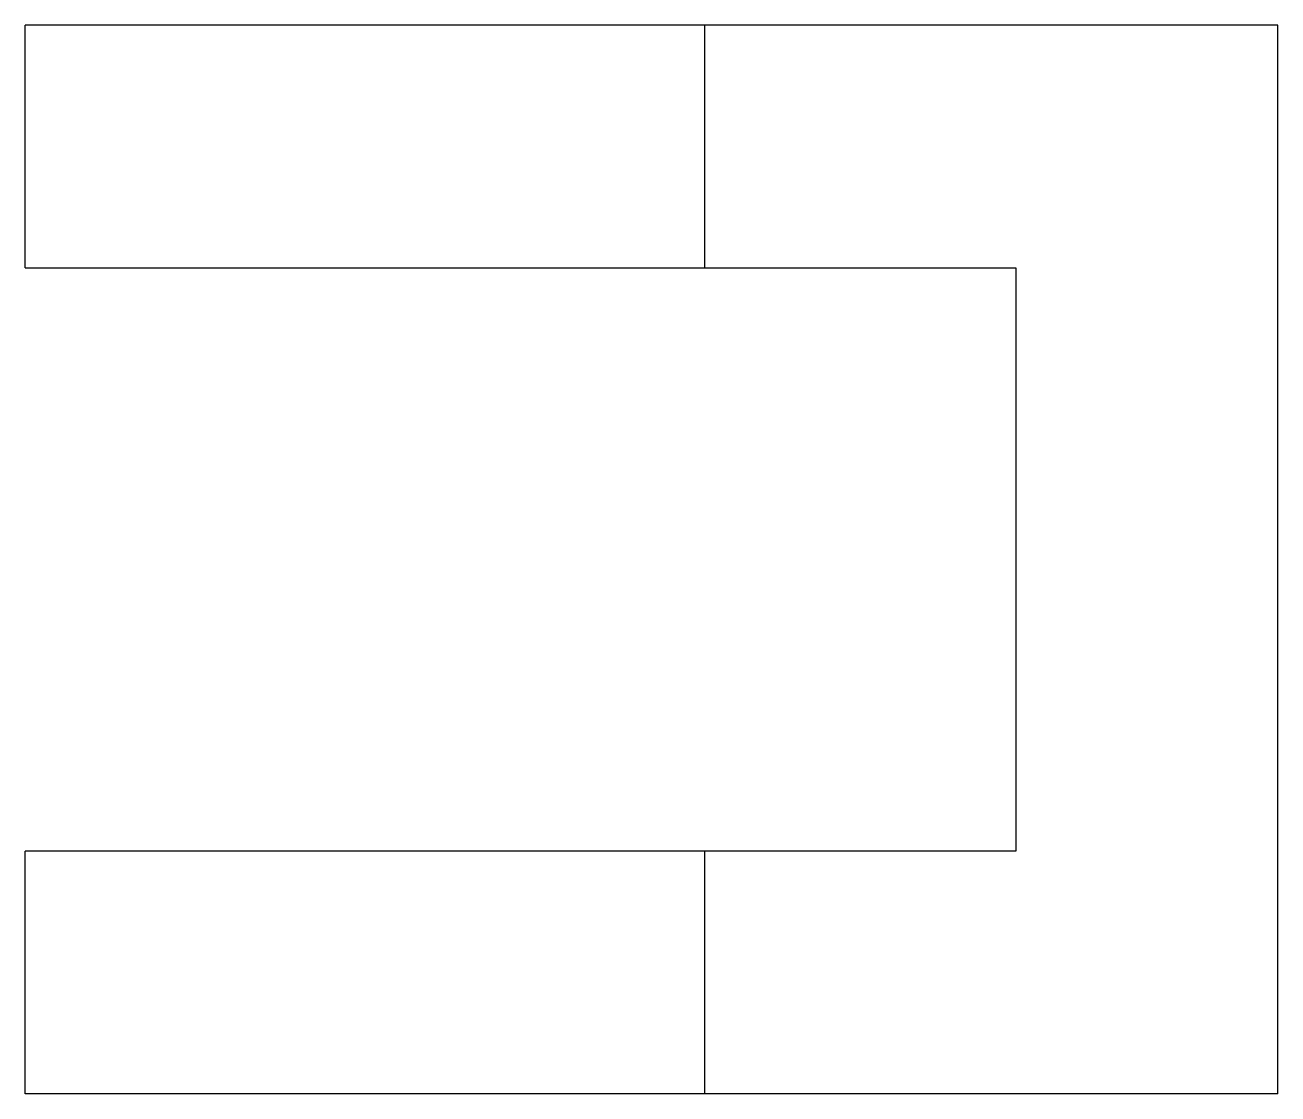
# Model space of a CAD drawing. Header units: metres. Extents: x -0.4 to 25.4, y -22 to 0.
import ezdxf

# ---------------------------------------------------------------- set-up
doc = ezdxf.new("R2010")
doc.units = ezdxf.units.M

msp = doc.modelspace()

# ---------------------------------------------------------------- linework, layer by layer
for points in [[(-0.4, -5), (-0.4, -4.9), (-0.4, -4.8), (-0.4, -4.7), (-0.4, -4.6), (-0.4, -4.5), (-0.4, -4.4), (-0.4, -4.3), (-0.4, -4.2), (-0.4, -4.1), (-0.4, -4), (-0.4, -3.9), (-0.4, -3.8), (-0.4, -3.7), (-0.4, -3.6), (-0.4, -3.5), (-0.4, -3.4), (-0.4, -3.3), (-0.4, -3.2), (-0.4, -3.1), (-0.4, -3), (-0.4, -2.9), (-0.4, -2.8), (-0.4, -2.7), (-0.4, -2.6), (-0.4, -2.5), (-0.4, -2.4), (-0.4, -2.3), (-0.4, -2.2), (-0.4, -2.1), (-0.4, -2), (-0.4, -1.9), (-0.4, -1.8), (-0.4, -1.7), (-0.4, -1.6), (-0.4, -1.5), (-0.4, -1.4), (-0.4, -1.3), (-0.4, -1.2), (-0.4, -1.1), (-0.4, -1), (-0.4, -0.9), (-0.4, -0.8), (-0.4, -0.7), (-0.4, -0.6), (-0.4, -0.5), (-0.4, -0.4), (-0.4, -0.3), (-0.4, -0.2), (-0.4, -0.1), (-0.4, 0)], [(13.6, 0), (13.551, 0), (13.502, 0), (13.453, 0), (13.362, 0), (13.217, 0), (13.072, 0), (12.927, 0), (12.707, 0), (12.473, 0), (12.24, 0), (11.984, 0), (11.674, 0), (11.363, 0), (11.053, 0), (10.699, 0), (10.327, 0), (9.956, 0), (9.578, 0), (9.164, 0), (8.749, 0), (8.335, 0), (7.908, 0), (7.472, 0), (7.036, 0), (6.6, 0), (6.164, 0), (5.728, 0), (5.292, 0), (4.865, 0), (4.451, 0), (4.036, 0), (3.622, 0), (3.244, 0), (2.873, 0), (2.501, 0), (2.147, 0), (1.837, 0), (1.526, 0), (1.216, 0), (0.96, 0), (0.727, 0), (0.493, 0), (0.273, 0), (0.128, 0), (-0.017, 0), (-0.162, 0), (-0.253, 0), (-0.302, 0), (-0.351, 0), (-0.4, 0)], [(13.6, -5), (13.6, -4.9), (13.6, -4.8), (13.6, -4.7), (13.6, -4.6), (13.6, -4.5), (13.6, -4.4), (13.6, -4.3), (13.6, -4.2), (13.6, -4.1), (13.6, -4), (13.6, -3.9), (13.6, -3.8), (13.6, -3.7), (13.6, -3.6), (13.6, -3.5), (13.6, -3.4), (13.6, -3.3), (13.6, -3.2), (13.6, -3.1), (13.6, -3), (13.6, -2.9), (13.6, -2.8), (13.6, -2.7), (13.6, -2.6), (13.6, -2.5), (13.6, -2.4), (13.6, -2.3), (13.6, -2.2), (13.6, -2.1), (13.6, -2), (13.6, -1.9), (13.6, -1.8), (13.6, -1.7), (13.6, -1.6), (13.6, -1.5), (13.6, -1.4), (13.6, -1.3), (13.6, -1.2), (13.6, -1.1), (13.6, -1), (13.6, -0.9), (13.6, -0.8), (13.6, -0.7), (13.6, -0.6), (13.6, -0.5), (13.6, -0.4), (13.6, -0.3), (13.6, -0.2), (13.6, -0.1), (13.6, 0)], [(25.4, 0), (25.164, 0), (24.928, 0), (24.692, 0), (24.456, 0), (24.22, 0), (23.984, 0), (23.748, 0), (23.512, 0), (23.276, 0), (23.04, 0), (22.804, 0), (22.568, 0), (22.332, 0), (22.096, 0), (21.86, 0), (21.624, 0), (21.388, 0), (21.152, 0), (20.916, 0), (20.68, 0), (20.444, 0), (20.208, 0), (19.972, 0), (19.736, 0), (19.5, 0), (19.264, 0), (19.028, 0), (18.792, 0), (18.556, 0), (18.32, 0), (18.084, 0), (17.848, 0), (17.612, 0), (17.376, 0), (17.14, 0), (16.904, 0), (16.668, 0), (16.432, 0), (16.196, 0), (15.96, 0), (15.724, 0), (15.488, 0), (15.252, 0), (15.016, 0), (14.78, 0), (14.544, 0), (14.308, 0), (14.072, 0), (13.836, 0), (13.6, 0)], [(25.4, -22), (25.4, -21.56), (25.4, -21.12), (25.4, -20.68), (25.4, -20.24), (25.4, -19.8), (25.4, -19.36), (25.4, -18.92), (25.4, -18.48), (25.4, -18.04), (25.4, -17.6), (25.4, -17.16), (25.4, -16.72), (25.4, -16.28), (25.4, -15.84), (25.4, -15.4), (25.4, -14.96), (25.4, -14.52), (25.4, -14.08), (25.4, -13.64), (25.4, -13.2), (25.4, -12.76), (25.4, -12.32), (25.4, -11.88), (25.4, -11.44), (25.4, -11), (25.4, -10.56), (25.4, -10.12), (25.4, -9.68), (25.4, -9.24), (25.4, -8.8), (25.4, -8.36), (25.4, -7.92), (25.4, -7.48), (25.4, -7.04), (25.4, -6.6), (25.4, -6.16), (25.4, -5.72), (25.4, -5.28), (25.4, -4.84), (25.4, -4.4), (25.4, -3.96), (25.4, -3.52), (25.4, -3.08), (25.4, -2.64), (25.4, -2.2), (25.4, -1.76), (25.4, -1.32), (25.4, -0.88), (25.4, -0.44), (25.4, 0)], [(-0.4, -5), (-0.351, -5), (-0.302, -5), (-0.253, -5), (-0.162, -5), (-0.017, -5), (0.128, -5), (0.273, -5), (0.493, -5), (0.727, -5), (0.96, -5), (1.216, -5), (1.526, -5), (1.837, -5), (2.147, -5), (2.501, -5), (2.873, -5), (3.244, -5), (3.622, -5), (4.036, -5), (4.451, -5), (4.865, -5), (5.292, -5), (5.728, -5), (6.164, -5), (6.6, -5), (7.036, -5), (7.472, -5), (7.908, -5), (8.335, -5), (8.749, -5), (9.164, -5), (9.578, -5), (9.956, -5), (10.327, -5), (10.699, -5), (11.053, -5), (11.363, -5), (11.674, -5), (11.984, -5), (12.24, -5), (12.473, -5), (12.707, -5), (12.927, -5), (13.072, -5), (13.217, -5), (13.362, -5), (13.453, -5), (13.502, -5), (13.551, -5), (13.6, -5)], [(13.6, -5), (13.728, -5), (13.856, -5), (13.984, -5), (14.112, -5), (14.24, -5), (14.368, -5), (14.496, -5), (14.624, -5), (14.752, -5), (14.88, -5), (15.008, -5), (15.136, -5), (15.264, -5), (15.392, -5), (15.52, -5), (15.648, -5), (15.776, -5), (15.904, -5), (16.032, -5), (16.16, -5), (16.288, -5), (16.416, -5), (16.544, -5), (16.672, -5), (16.8, -5), (16.928, -5), (17.056, -5), (17.184, -5), (17.312, -5), (17.44, -5), (17.568, -5), (17.696, -5), (17.824, -5), (17.952, -5), (18.08, -5), (18.208, -5), (18.336, -5), (18.464, -5), (18.592, -5), (18.72, -5), (18.848, -5), (18.976, -5), (19.104, -5), (19.232, -5), (19.36, -5), (19.488, -5), (19.616, -5), (19.744, -5), (19.872, -5), (20, -5)], [(20, -5), (20, -5.24), (20, -5.48), (20, -5.72), (20, -5.96), (20, -6.2), (20, -6.44), (20, -6.68), (20, -6.92), (20, -7.16), (20, -7.4), (20, -7.64), (20, -7.88), (20, -8.12), (20, -8.36), (20, -8.6), (20, -8.84), (20, -9.08), (20, -9.32), (20, -9.56), (20, -9.8), (20, -10.04), (20, -10.28), (20, -10.52), (20, -10.76), (20, -11), (20, -11.24), (20, -11.48), (20, -11.72), (20, -11.96), (20, -12.2), (20, -12.44), (20, -12.68), (20, -12.92), (20, -13.16), (20, -13.4), (20, -13.64), (20, -13.88), (20, -14.12), (20, -14.36), (20, -14.6), (20, -14.84), (20, -15.08), (20, -15.32), (20, -15.56), (20, -15.8), (20, -16.04), (20, -16.28), (20, -16.52), (20, -16.76), (20, -17)], [(13.6, -17), (13.551, -17), (13.502, -17), (13.453, -17), (13.362, -17), (13.217, -17), (13.072, -17), (12.927, -17), (12.707, -17), (12.473, -17), (12.24, -17), (11.984, -17), (11.674, -17), (11.363, -17), (11.053, -17), (10.699, -17), (10.327, -17), (9.956, -17), (9.578, -17), (9.164, -17), (8.749, -17), (8.335, -17), (7.908, -17), (7.472, -17), (7.036, -17), (6.6, -17), (6.164, -17), (5.728, -17), (5.292, -17), (4.865, -17), (4.451, -17), (4.036, -17), (3.622, -17), (3.244, -17), (2.873, -17), (2.501, -17), (2.147, -17), (1.837, -17), (1.526, -17), (1.216, -17), (0.96, -17), (0.727, -17), (0.493, -17), (0.273, -17), (0.128, -17), (-0.017, -17), (-0.162, -17), (-0.253, -17), (-0.302, -17), (-0.351, -17), (-0.4, -17)], [(-0.4, -22), (-0.4, -21.9), (-0.4, -21.8), (-0.4, -21.7), (-0.4, -21.6), (-0.4, -21.5), (-0.4, -21.4), (-0.4, -21.3), (-0.4, -21.2), (-0.4, -21.1), (-0.4, -21), (-0.4, -20.9), (-0.4, -20.8), (-0.4, -20.7), (-0.4, -20.6), (-0.4, -20.5), (-0.4, -20.4), (-0.4, -20.3), (-0.4, -20.2), (-0.4, -20.1), (-0.4, -20), (-0.4, -19.9), (-0.4, -19.8), (-0.4, -19.7), (-0.4, -19.6), (-0.4, -19.5), (-0.4, -19.4), (-0.4, -19.3), (-0.4, -19.2), (-0.4, -19.1), (-0.4, -19), (-0.4, -18.9), (-0.4, -18.8), (-0.4, -18.7), (-0.4, -18.6), (-0.4, -18.5), (-0.4, -18.4), (-0.4, -18.3), (-0.4, -18.2), (-0.4, -18.1), (-0.4, -18), (-0.4, -17.9), (-0.4, -17.8), (-0.4, -17.7), (-0.4, -17.6), (-0.4, -17.5), (-0.4, -17.4), (-0.4, -17.3), (-0.4, -17.2), (-0.4, -17.1), (-0.4, -17)], [(20, -17), (19.872, -17), (19.744, -17), (19.616, -17), (19.488, -17), (19.36, -17), (19.232, -17), (19.104, -17), (18.976, -17), (18.848, -17), (18.72, -17), (18.592, -17), (18.464, -17), (18.336, -17), (18.208, -17), (18.08, -17), (17.952, -17), (17.824, -17), (17.696, -17), (17.568, -17), (17.44, -17), (17.312, -17), (17.184, -17), (17.056, -17), (16.928, -17), (16.8, -17), (16.672, -17), (16.544, -17), (16.416, -17), (16.288, -17), (16.16, -17), (16.032, -17), (15.904, -17), (15.776, -17), (15.648, -17), (15.52, -17), (15.392, -17), (15.264, -17), (15.136, -17), (15.008, -17), (14.88, -17), (14.752, -17), (14.624, -17), (14.496, -17), (14.368, -17), (14.24, -17), (14.112, -17), (13.984, -17), (13.856, -17), (13.728, -17), (13.6, -17)], [(13.6, -22), (13.6, -21.9), (13.6, -21.8), (13.6, -21.7), (13.6, -21.6), (13.6, -21.5), (13.6, -21.4), (13.6, -21.3), (13.6, -21.2), (13.6, -21.1), (13.6, -21), (13.6, -20.9), (13.6, -20.8), (13.6, -20.7), (13.6, -20.6), (13.6, -20.5), (13.6, -20.4), (13.6, -20.3), (13.6, -20.2), (13.6, -20.1), (13.6, -20), (13.6, -19.9), (13.6, -19.8), (13.6, -19.7), (13.6, -19.6), (13.6, -19.5), (13.6, -19.4), (13.6, -19.3), (13.6, -19.2), (13.6, -19.1), (13.6, -19), (13.6, -18.9), (13.6, -18.8), (13.6, -18.7), (13.6, -18.6), (13.6, -18.5), (13.6, -18.4), (13.6, -18.3), (13.6, -18.2), (13.6, -18.1), (13.6, -18), (13.6, -17.9), (13.6, -17.8), (13.6, -17.7), (13.6, -17.6), (13.6, -17.5), (13.6, -17.4), (13.6, -17.3), (13.6, -17.2), (13.6, -17.1), (13.6, -17)], [(13.6, -22), (13.551, -22), (13.502, -22), (13.453, -22), (13.362, -22), (13.217, -22), (13.072, -22), (12.927, -22), (12.707, -22), (12.473, -22), (12.24, -22), (11.984, -22), (11.674, -22), (11.363, -22), (11.053, -22), (10.699, -22), (10.327, -22), (9.956, -22), (9.578, -22), (9.164, -22), (8.749, -22), (8.335, -22), (7.908, -22), (7.472, -22), (7.036, -22), (6.6, -22), (6.164, -22), (5.728, -22), (5.292, -22), (4.865, -22), (4.451, -22), (4.036, -22), (3.622, -22), (3.244, -22), (2.873, -22), (2.501, -22), (2.147, -22), (1.837, -22), (1.526, -22), (1.216, -22), (0.96, -22), (0.727, -22), (0.493, -22), (0.273, -22), (0.128, -22), (-0.017, -22), (-0.162, -22), (-0.253, -22), (-0.302, -22), (-0.351, -22), (-0.4, -22)], [(25.4, -22), (25.164, -22), (24.928, -22), (24.692, -22), (24.456, -22), (24.22, -22), (23.984, -22), (23.748, -22), (23.512, -22), (23.276, -22), (23.04, -22), (22.804, -22), (22.568, -22), (22.332, -22), (22.096, -22), (21.86, -22), (21.624, -22), (21.388, -22), (21.152, -22), (20.916, -22), (20.68, -22), (20.444, -22), (20.208, -22), (19.972, -22), (19.736, -22), (19.5, -22), (19.264, -22), (19.028, -22), (18.792, -22), (18.556, -22), (18.32, -22), (18.084, -22), (17.848, -22), (17.612, -22), (17.376, -22), (17.14, -22), (16.904, -22), (16.668, -22), (16.432, -22), (16.196, -22), (15.96, -22), (15.724, -22), (15.488, -22), (15.252, -22), (15.016, -22), (14.78, -22), (14.544, -22), (14.308, -22), (14.072, -22), (13.836, -22), (13.6, -22)]]:
    msp.add_lwpolyline(points)

doc.saveas('drawing.dxf')
